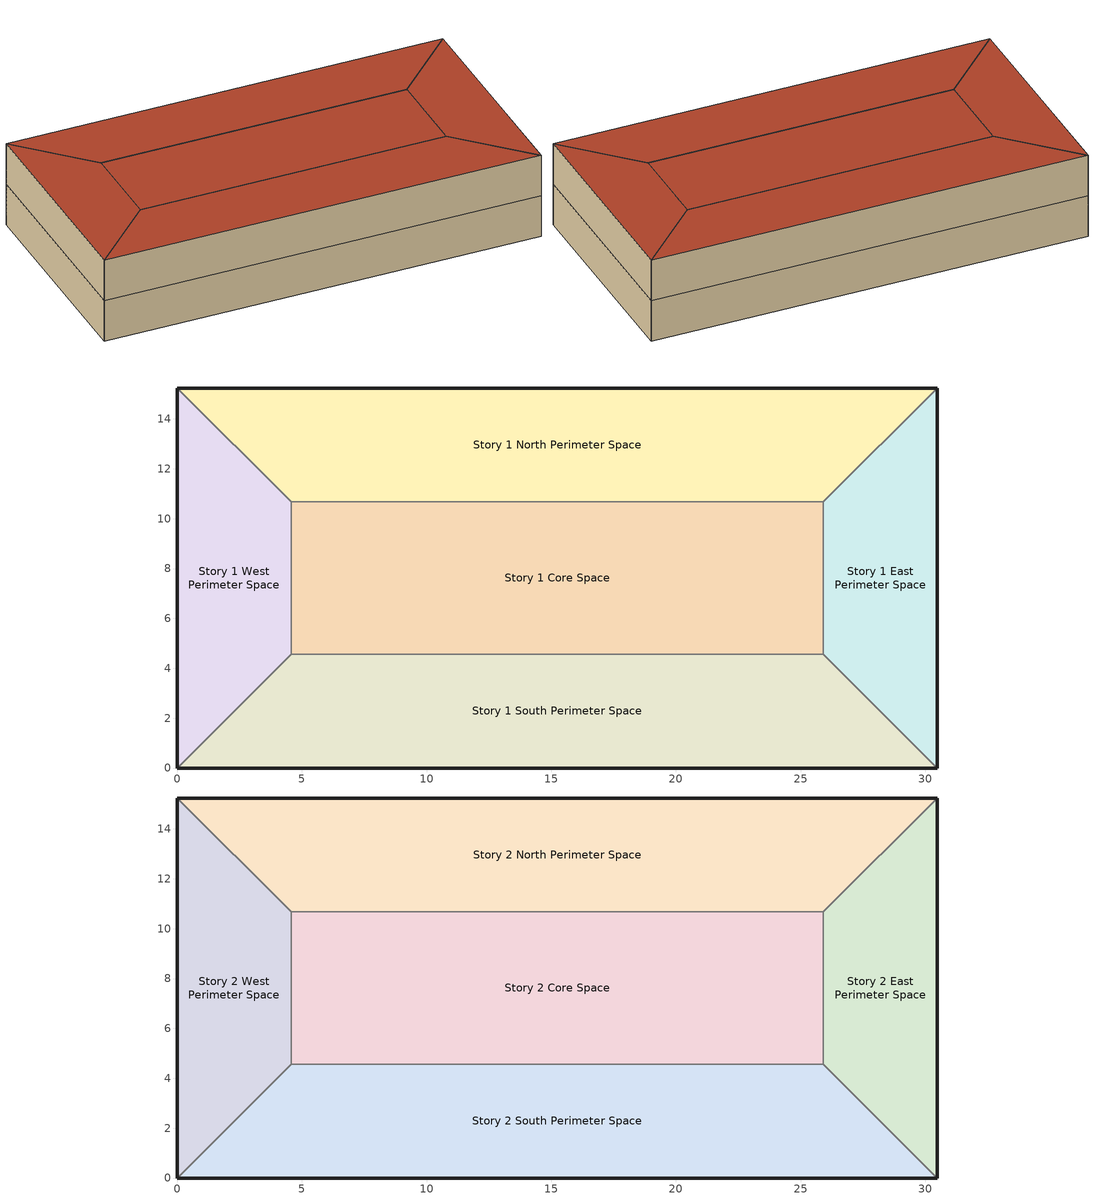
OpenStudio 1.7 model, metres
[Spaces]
Story 1 West Perimeter Space
 floor ground: 0,0 0,15.24 4.57,10.67 4.57,4.57 z0
 wall outside: 0,15.24 0,0 z0:3.05
 wall to Story 1 North Perimeter Space: 4.57,10.67 0,15.24 z0:3.05
 wall to Story 1 Core Space: 4.57,4.57 4.57,10.67 z0:3.05
 wall to Story 1 South Perimeter Space: 0,0 4.57,4.57 z0:3.05
Story 1 North Perimeter Space
 floor ground: 0,15.24 30.48,15.24 25.91,10.67 4.57,10.67 z0
 wall outside: 30.48,15.24 0,15.24 z0:3.05
 wall to Story 1 East Perimeter Space: 25.91,10.67 30.48,15.24 z0:3.05
 wall to Story 1 Core Space: 4.57,10.67 25.91,10.67 z0:3.05
Story 1 East Perimeter Space
 floor ground: 30.48,15.24 30.48,0 25.91,4.57 25.91,10.67 z0
 wall outside: 30.48,0 30.48,15.24 z0:3.05
 wall to Story 1 South Perimeter Space: 25.91,4.57 30.48,0 z0:3.05
 wall to Story 1 Core Space: 25.91,10.67 25.91,4.57 z0:3.05
Story 1 South Perimeter Space
 floor ground: 30.48,0 0,0 4.57,4.57 25.91,4.57 z0
 wall outside: 0,0 30.48,0 z0:3.05
 wall to Story 1 Core Space: 25.91,4.57 4.57,4.57 z0:3.05
Story 1 Core Space
 floor ground: 4.57,4.57 4.57,10.67 25.91,10.67 25.91,4.57 z0
Story 2 West Perimeter Space
 floor to Story 1 West Perimeter Space: 0,0 0,15.24 4.57,10.67 4.57,4.57 z3.05
 wall outside: 0,15.24 0,0 z3.05:6.1
 wall to Story 2 North Perimeter Space: 4.57,10.67 0,15.24 z3.05:6.1
 wall to Story 2 Core Space: 4.57,4.57 4.57,10.67 z3.05:6.1
 wall to Story 2 South Perimeter Space: 0,0 4.57,4.57 z3.05:6.1
 roof outside: 4.57,4.57 4.57,10.67 0,15.24 0,0 z6.1
Story 2 North Perimeter Space
 floor to Story 1 North Perimeter Space: 0,15.24 30.48,15.24 25.91,10.67 4.57,10.67 z3.05
 wall outside: 30.48,15.24 0,15.24 z3.05:6.1
 wall to Story 2 East Perimeter Space: 25.91,10.67 30.48,15.24 z3.05:6.1
 wall to Story 2 Core Space: 4.57,10.67 25.91,10.67 z3.05:6.1
 roof outside: 4.57,10.67 25.91,10.67 30.48,15.24 0,15.24 z6.1
Story 2 East Perimeter Space
 floor to Story 1 East Perimeter Space: 30.48,15.24 30.48,0 25.91,4.57 25.91,10.67 z3.05
 wall outside: 30.48,0 30.48,15.24 z3.05:6.1
 wall to Story 2 South Perimeter Space: 25.91,4.57 30.48,0 z3.05:6.1
 wall to Story 2 Core Space: 25.91,10.67 25.91,4.57 z3.05:6.1
 roof outside: 25.91,10.67 25.91,4.57 30.48,0 30.48,15.24 z6.1
Story 2 South Perimeter Space
 floor to Story 1 South Perimeter Space: 30.48,0 0,0 4.57,4.57 25.91,4.57 z3.05
 wall outside: 0,0 30.48,0 z3.05:6.1
 wall to Story 2 Core Space: 25.91,4.57 4.57,4.57 z3.05:6.1
 roof outside: 25.91,4.57 4.57,4.57 0,0 30.48,0 z6.1
Story 2 Core Space
 floor to Story 1 Core Space: 4.57,4.57 4.57,10.67 25.91,10.67 25.91,4.57 z3.05
 roof outside: 25.91,4.57 25.91,10.67 4.57,10.67 4.57,4.57 z6.1
[ClimateZones]
Climate Zone Institution Name 1=ASHRAE; Climate Zone Document Name 1=ANSI/ASHRAE Standard 169; Climate Zone Document Year 1=2006; Climate Zone Institution Name 2=CEC; Climate Zone Document Name 2=California Climate Zone Descriptions; Climate Zone Document Year 2=1995
[Building]
Building 1: Space Type=DOE Ref 2004 - Office - OpenOffice; Default Construction Set=DOE Ref 2004 - CZ5 - Office
[Site]
Site 1: Latitude {deg}=39.74; Longitude {deg}=-105.18; Time Zone {hr}=-7; Elevation {m}=1829
[DefaultConstructionSet]
DOE Ref 2004 - CZ5 - Office: Default Exterior Surface Constructions=Default Surface Constructions 1; Default Interior Surface Constructions=Default Surface Constructions 2; Default Ground Contact Surface Constructions=Default Surface Constructions 3; Default Exterior SubSurface Constructions=Default Sub Surface Constructions 1; Default Interior SubSurface Constructions=Default Sub Surface Constructions 2; Interior Partition Construction=Interior Partition
[DefaultSurfaceConstructions]
Name | Floor Construction | Wall Construction | Roof Ceiling Construction
Default Surface Constructions 1 | ExtSlabCarpet 4in ClimateZone 1-8 | ASHRAE 90.1-2004 ExtWall Mass ClimateZone 5 | ASHRAE 90.1-2004 ExtRoof IEAD ClimateZone 5-6
Default Surface Constructions 2 | Interior Floor | Interior Wall | Interior Ceiling
Default Surface Constructions 3 | ExtSlabCarpet 4in ClimateZone 1-8 | ExtSlabCarpet 4in ClimateZone 1-8 | ExtSlabCarpet 4in ClimateZone 1-8
[Construction]
ExtSlabCarpet 4in ClimateZone 1-8: MAT-CC05 4 HW CONCRETE, CP02 CARPET PAD
ASHRAE 90.1-2004 ExtWall Mass ClimateZone 5: 1IN Stucco, 8IN CONCRETE HW RefBldg, Mass NonRes Wall Insulation-1.43, 1/2IN Gypsum
ASHRAE 90.1-2004 ExtRoof IEAD ClimateZone 5-6: Roof Membrane, IEAD NonRes Roof Insulation-2.85, Metal Decking
Interior Floor: F16 Acoustic tile, F05 Ceiling air space resistance, M11 100mm lightweight concrete
Interior Wall: G01a 19mm gypsum board, F04 Wall air space resistance, G01a 19mm gypsum board
Interior Ceiling: M11 100mm lightweight concrete, F05 Ceiling air space resistance, F16 Acoustic tile
ASHRAE 90.1-2004 ExtWindow ClimateZone 4-6: Fixed Window 3.24/0.39/0.31
Exterior Door: F08 Metal surface, I01 25mm insulation board
Interior Window: Clear 3mm
Interior Door; Interior Partition: G05 25mm wood
[Material] Thermal Absorptance=0.9
Name | Roughness | Thickness {m} | Conductivity {W/m-K} | Density {kg/m3} | Specific Heat {J/kg-K} | Solar Absorptance | Visible Absorptance
MAT-CC05 4 HW CONCRETE | Rough | 0.1016 | 1.311 | 2240 | 836.8 | 0.85 | 0.85
1IN Stucco | Smooth | 0.0253 | 0.6918 | 1858 | 837 | 0.92 | 0.92
8IN CONCRETE HW RefBldg | Rough | 0.2032 | 1.311 | 2240 | 836.8 | 0.7 | 0.7
Mass NonRes Wall Insulation-1.43 | MediumRough | 0.0495495 | 0.049 | 265 | 836.8 | 0.7 | 0.7
1/2IN Gypsum | Smooth | 0.0127 | 0.16 | 784.9 | 830 | 0.4 | 0.4
Roof Membrane | VeryRough | 0.0095 | 0.16 | 1121.29 | 1460 | 0.7 | 0.7
IEAD NonRes Roof Insulation-2.85 | MediumRough | 0.127339 | 0.049 | 265 | 836.8 | 0.7 | 0.7
Metal Decking | MediumSmooth | 0.0015 | 45.006 | 7680 | 418.4 | 0.6 | 0.6
F16 Acoustic tile | MediumSmooth | 0.0191 | 0.06 | 368 | 590 | 0.3 | 0.3
M11 100mm lightweight concrete | MediumRough | 0.1016 | 0.53 | 1280 | 840 | 0.5 | 0.5
G01a 19mm gypsum board | MediumSmooth | 0.019 | 0.16 | 800 | 1090 | 0.4 | 0.4
F08 Metal surface | Smooth | 0.0008 | 45.28 | 7824 | 500 | 0.7 | 0.7
I01 25mm insulation board | MediumRough | 0.0254 | 0.03 | 43 | 1210 | 0.6 | 0.6
G05 25mm wood | MediumSmooth | 0.0254 | 0.15 | 608 | 1630 | 0.5 | 0.5
[Material:NoMass]
CP02 CARPET PAD: Roughness=Smooth; Thermal Resistance {m2-K/W}=0.1; Thermal Absorptance=0.9; Solar Absorptance=0.8; Visible Absorptance=0.8
[Material:AirGap]
Name | Thermal Resistance {m2-K/W}
F05 Ceiling air space resistance | 0.18
F04 Wall air space resistance | 0.15
[DefaultSubSurfaceConstructions]
Name | Fixed Window Construction | Operable Window Construction | Door Construction | Tubular Daylight Dome Construction | Tubular Daylight Diffuser Construction
Default Sub Surface Constructions 1 | ASHRAE 90.1-2004 ExtWindow ClimateZone 4-6 | ASHRAE 90.1-2004 ExtWindow ClimateZone 4-6 | Exterior Door | Interior Window | Interior Window
Default Sub Surface Constructions 2 | Interior Window | Interior Window | Interior Door
[WindowMaterial:SimpleGlazingSystem]
Fixed Window 3.24/0.39/0.31: U-Factor {W/m2-K}=3.23646; Solar Heat Gain Coefficient=0.39; Visible Transmittance=0.31
[WindowMaterial:Glazing]
Clear 3mm: Optical Data Type=SpectralAverage; Thickness {m}=0.003; Solar Transmittance at Normal Incidence=0.837; Front Side Solar Reflectance at Normal Incidence=0.075; Back Side Solar Reflectance at Normal Incidence=0; Visible Transmittance at Normal Incidence=0.898; Front Side Visible Reflectance at Normal Incidence=0.081; Back Side Visible Reflectance at Normal Incidence=0; Infrared Transmittance at Normal Incidence=0; Front Side Infrared Hemispherical Emissivity=0.84; Back Side Infrared Hemispherical Emissivity=0.84; Conductivity {W/m-K}=0.9; Dirt Correction Factor for Solar and Visible Transmittance=1; Solar Diffusing=No
[BuildingStory] Nominal Floor to Floor Height {m}=3.048
Name | Nominal Z Coordinate {m}
Story 1 | 0
Story 2 | 3.048
[Space]
Name | Building Story | Thermal Zone
Story 1 West Perimeter Space | Story 1 | Story 1 West Perimeter Zone
Story 1 North Perimeter Space | Story 1 | Story 1 North Perimeter Zone
Story 1 East Perimeter Space | Story 1 | Story 1 East Perimeter Zone
Story 1 South Perimeter Space | Story 1 | Story 1 South Perimeter Zone
Story 1 Core Space | Story 1 | Story 1 Core Zone
Story 2 West Perimeter Space | Story 2 | Story 2 West Perimeter Zone
Story 2 North Perimeter Space | Story 2 | Story 2 North Perimeter Zone
Story 2 East Perimeter Space | Story 2 | Story 2 East Perimeter Zone
Story 2 South Perimeter Space | Story 2 | Story 2 South Perimeter Zone
Story 2 Core Space | Story 2 | Story 2 Core Zone
[ThermalZone] Use Ideal Air Loads=No
Story 2 North Perimeter Zone; Story 1 North Perimeter Zone; Story 1 East Perimeter Zone; Story 2 West Perimeter Zone; Story 2 East Perimeter Zone; Story 1 South Perimeter Zone; Story 1 West Perimeter Zone; Story 1 Core Zone; Story 2 South Perimeter Zone; Story 2 Core Zone
[Sizing:Zone] Zone Cooling Design Supply Air Temperature {C}=14; Zone Heating Design Supply Air Temperature {C}=40; Zone Cooling Design Supply Air Humidity Ratio {kg-H2O/kg-air}=0.0085; Zone Heating Design Supply Air Humidity Ratio {kg-H2O/kg-air}=0.008; Cooling Design Air Flow Method=DesignDay; Heating Design Air Flow Method=DesignDay
Story 2 North Perimeter Zone; Story 1 North Perimeter Zone; Story 1 East Perimeter Zone; Story 2 West Perimeter Zone; Story 2 East Perimeter Zone; Story 1 South Perimeter Zone; Story 1 West Perimeter Zone; Story 1 Core Zone; Story 2 South Perimeter Zone; Story 2 Core Zone
[SpaceType]
DOE Ref 2004 - Office - OpenOffice: Default Schedule Set=DOE Ref 2004 - Office - OpenOffice Schedule Set; Design Specification Outdoor Air Object=DOE Ref 2004 - Office - OpenOffice Ventilation; Standards Building Type=Office; Standards Space Type=OpenOffice
[DefaultScheduleSet]
DOE Ref 2004 - Office - OpenOffice Schedule Set: Number of People Schedule=Office Work Occ; People Activity Level Schedule=Office Activity; Lighting Schedule=Office Bldg Light; Electric Equipment Schedule=Office Bldg Equip; Infiltration Schedule=Office Infil Quarter On
[Lights:Definition]
DOE Ref 2004 - Office - OpenOffice Lights Definition: Design Level Calculation Method=Watts/Area; Watts per Space Floor Area {W/m2}=11.8403
[Lights]
DOE Ref 2004 - Office - OpenOffice Lights: Lights Definition=DOE Ref 2004 - Office - OpenOffice Lights Definition; Space or SpaceType=DOE Ref 2004 - Office - OpenOffice
[DesignSpecification:OutdoorAir]
DOE Ref 2004 - Office - OpenOffice Ventilation: Outdoor Air Method=Sum; Outdoor Air Flow per Person {m3/s-person}=0.00943895
[People:Definition]
DOE Ref 2004 - Office - OpenOffice People Definition: Number of People Calculation Method=People/Area; People per Space Floor Area {person/m2}=0.0565105; Fraction Radiant=0.3
[People]
DOE Ref 2004 - Office - OpenOffice People: People Definition=DOE Ref 2004 - Office - OpenOffice People Definition; Space or SpaceType=DOE Ref 2004 - Office - OpenOffice
[SpaceInfiltration:DesignFlowRate]
DOE Ref 2004 - Office - OpenOffice Infiltration: Space or SpaceType=DOE Ref 2004 - Office - OpenOffice; Design Flow Rate Calculation Method=Flow/ExteriorArea; Flow per Exterior Surface Area {m3/s-m2}=0.00030226
[ElectricEquipment:Definition]
DOE Ref 2004 - Office - OpenOffice Electric Equipment Definition: Design Level Calculation Method=Watts/Area; Watts per Space Floor Area {W/m2}=10.3334
[ElectricEquipment]
DOE Ref 2004 - Office - OpenOffice Electric Equipment: Electric Equipment Definition=DOE Ref 2004 - Office - OpenOffice Electric Equipment Definition; Space or SpaceType=DOE Ref 2004 - Office - OpenOffice
[Schedule:Ruleset]
Name | Default Day Schedule | Summer Design Day Schedule | Winter Design Day Schedule
Office Bldg Light | Office Bldg Light Default Schedule | Office Bldg Light Summer Design Day | Office Bldg Light Winter Design Day
Office Activity | Office Activity Default Schedule | Office Activity Summer Design Day | Office Activity Winter Design Day
Office Infil Quarter On | Office Infil Quarter On Default Schedule | Office Infil Quarter On Summer Design Day | Office Infil Quarter On Winter Design Day
Office Bldg Equip | Office Bldg Equip Default Schedule | Office Bldg Equip Summer Design Day | Office Bldg Equip Winter Design Day
Office Work Occ | Office Bldg Occ Default Schedule | Office Bldg Occ Summer Design Day | Office Bldg Occ Winter Design Day
[Schedule:Day]
Office Bldg Light Default Schedule: 5, 0, 0.05, 7, 0, 0.1, 8, 0, 0.3, 17, 0, 0.9, 18, 0, 0.7, 20, 0, 0.5, 22, 0, 0.3, 23, 0, 0.1, 24, 0, 0.05
Office Bldg Light Summer Design Day; Office Infil Quarter On Rule 1 Day Schedule; Office Bldg Equip Summer Design Day: 24, 0, 1
Office Bldg Light Winter Design Day; Office Bldg Equip Winter Design Day; Office Bldg Occ Winter Design Day; Office Bldg Occ Rule 1 Day Schedule: 24, 0, 0
Office Bldg Light Rule 1 Day Schedule: 24, 0, 0.05
Office Bldg Light Rule 2 Day Schedule: 6, 0, 0.05, 8, 0, 0.1, 14, 0, 0.5, 17, 0, 0.15, 24, 0, 0.05
Office Activity Default Schedule; Office Activity Summer Design Day; Office Activity Winter Design Day: 24, 0, 132
Office Infil Quarter On Default Schedule; Office Infil Quarter On Summer Design Day: 6, 0, 1, 22, 0, 0.25, 24, 0, 1
Office Infil Quarter On Winter Design Day; Office Infil Quarter On Rule 2 Day Schedule: 6, 0, 1, 18, 0, 0.25, 24, 0, 1
Office Bldg Equip Default Schedule: 8, 0, 0.4, 12, 0, 0.9, 13, 0, 0.8, 17, 0, 0.9, 18, 0, 0.8, 20, 0, 0.6, 22, 0, 0.5, 24, 0, 0.4
Office Bldg Equip Rule 1 Day Schedule: 24, 0, 0.3
Office Bldg Equip Rule 2 Day Schedule: 6, 0, 0.3, 8, 0, 0.4, 14, 0, 0.5, 17, 0, 0.35, 24, 0, 0.3
Office Bldg Occ Default Schedule: 6, 0, 0, 7, 0, 0.1, 8, 0, 0.2, 12, 0, 0.85, 13, 0, 0.5, 17, 0, 0.85, 18, 0, 0.7, 20, 0, 0.4, 22, 0, 0.1, 24, 0, 0.05
Office Bldg Occ Summer Design Day: 6, 0, 0, 22, 0, 1, 24, 0, 0.05
Office Bldg Occ Rule 2 Day Schedule: 6, 0, 0, 8, 0, 0.1, 14, 0, 0.4, 17, 0, 0.1, 24, 0, 0
[Schedule:Rule] Apply Monday=No; Apply Tuesday=No; Apply Wednesday=No; Apply Thursday=No; Apply Friday=No; Date Specification Type=DateRange; Start Month=1; Start Day=1; End Month=12; End Day=31
Name | Schedule Ruleset | Rule Order | Day Schedule | Apply Sunday | Apply Saturday
Office Bldg Light Rule 1 | Office Bldg Light | 0 | Office Bldg Light Rule 1 Day Schedule | Yes | No
Office Bldg Light Rule 2 | Office Bldg Light | 1 | Office Bldg Light Rule 2 Day Schedule | No | Yes
Office Infil Quarter On Rule 1 | Office Infil Quarter On | 0 | Office Infil Quarter On Rule 1 Day Schedule | Yes | No
Office Infil Quarter On Rule 2 | Office Infil Quarter On | 1 | Office Infil Quarter On Rule 2 Day Schedule | No | Yes
Office Bldg Equip Rule 1 | Office Bldg Equip | 0 | Office Bldg Equip Rule 1 Day Schedule | Yes | No
Office Bldg Equip Rule 2 | Office Bldg Equip | 1 | Office Bldg Equip Rule 2 Day Schedule | No | Yes
Office Work Occ Rule 1 | Office Work Occ | 0 | Office Bldg Occ Rule 1 Day Schedule | Yes | No
Office Work Occ Rule 2 | Office Work Occ | 1 | Office Bldg Occ Rule 2 Day Schedule | No | Yes
